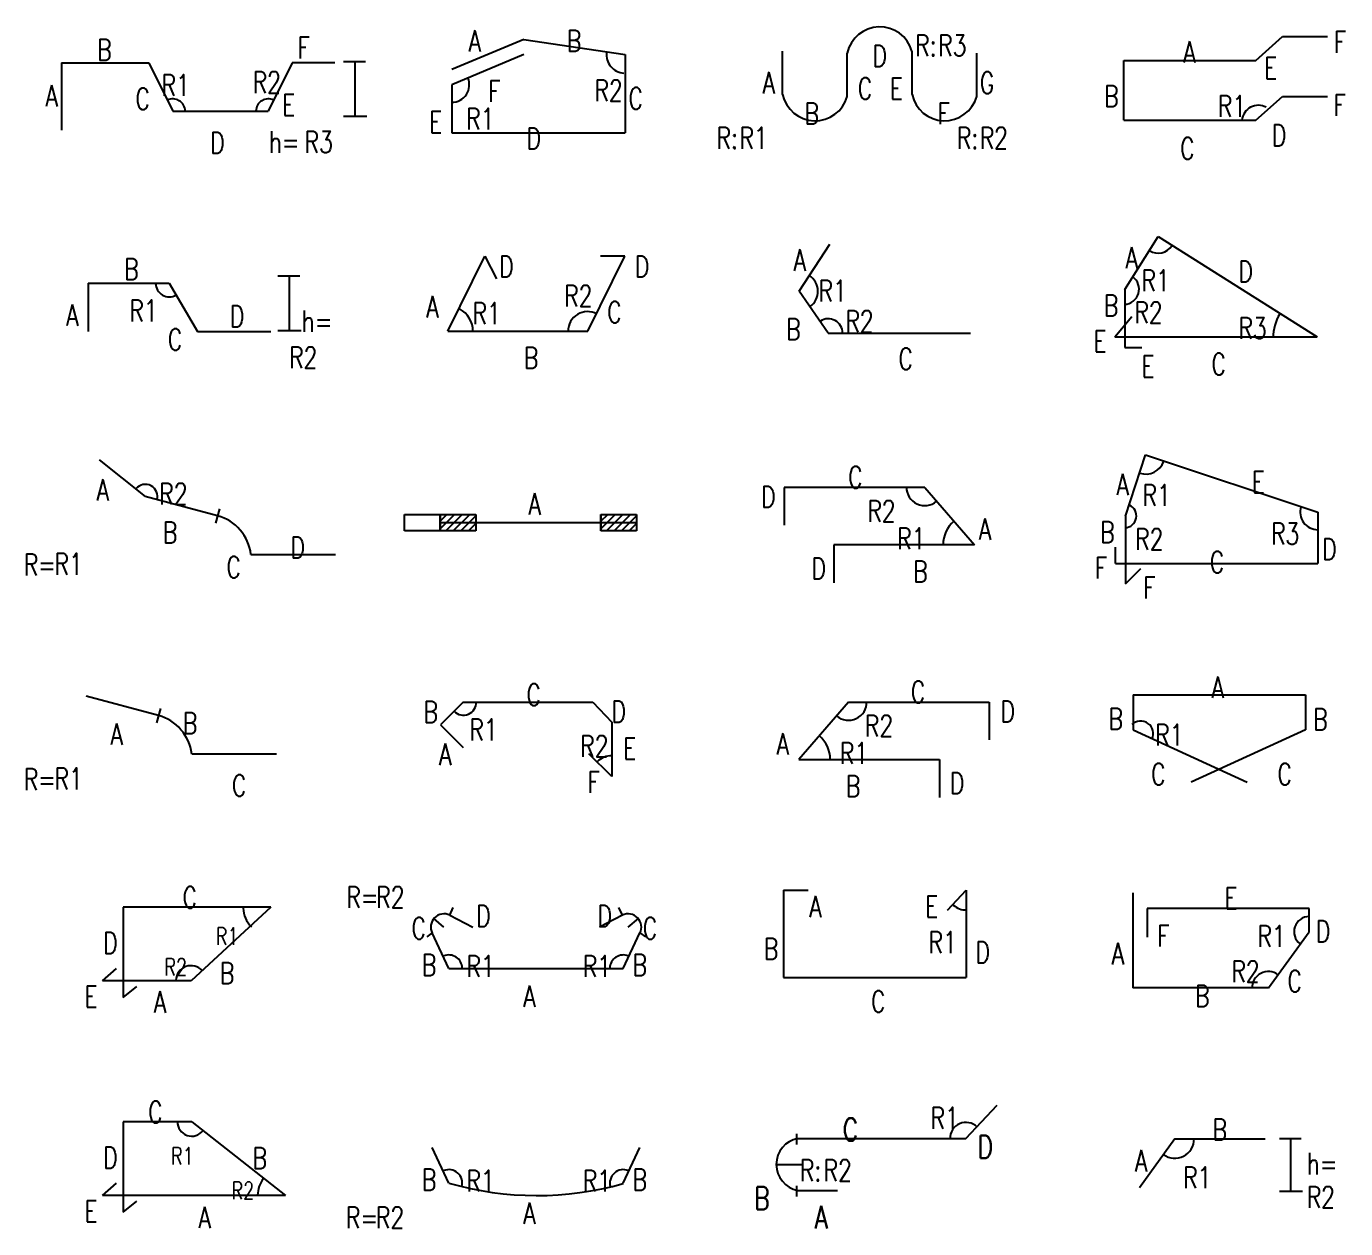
# Model space of a CAD drawing. Header units: millimetres. Extents: x -0.4 to 11.6, y -0.2 to 49.8.
# Drawn here: x 5.21 to 8.282, y 43.838 to 46.638 of the extents above; entities that cross this region are included whole.
import ezdxf
from ezdxf.enums import TextEntityAlignment as Align

# ---------------------------------------------------------------- set-up
doc = ezdxf.new("R2010")
doc.units = ezdxf.units.MM
for name, color, linetype in [('DIM', 7, 'Continuous'), ('SHOP', 2, 'Continuous'), ('TEXTSHOP', 3, 'Continuous')]:
    doc.layers.add(name, color=color, linetype=linetype)
doc.styles.add('ROMANS', font='romans.shx', dxfattribs={"width": 0.75, "bigfont": 'whgtxt.shx'})

# ---------------------------------------------------------------- blocks, each defined once
blk = doc.blocks.new('SSBAR_SHP_789')
at = {"color": 2}
for p, q in [((-0.2129, -0.0855), (-0.1804, -0.0564)), ((-0.1651, -0.1242), (-0.133, -0.0982))]:
    blk.add_line(p, q, dxfattribs=at)
at = {"color": 40}
for centre, radius, start, end in [((-0.0053, 0.0862), 0.0332, 178.768, 323.0003), ((0.2132, -0.0855), 0.0651, 141.8579, 179.1493)]:
    blk.add_arc(centre, radius, start, end, dxfattribs=at)
at = {"layer": 'SHOP', "color": 2}
for p, q in [((-0.1651, 0.0862), (-0.1651, -0.1242)), ((-0.0053, 0.0862), (-0.1651, 0.0862)), ((-0.0053, 0.0862), (0.2132, -0.0855)), ((0.2132, -0.0855), (-0.2129, -0.0855))]:
    blk.add_line(p, q, dxfattribs=at)
at = {"layer": 'TEXTSHOP', "color": 4, "style": 'ROMANS', "width": 0.75}
for tag, p in [('C', (-0.0902, 0.0842)), ('A', (0.0246, -0.1616))]:
    blk.add_attdef(tag, text='', height=0.05, dxfattribs=at).set_placement(p, align=Align.CENTER)
for tag, height, p in [('D', 0.05, (-0.1778, -0.0222)), ('R1', 0.04, (-0.0008, -0.0132)), ('R2', 0.04, (0.1401, -0.0935)), ('E', 0.05, (-0.2249, -0.1468))]:
    blk.add_attdef(tag, text='', height=height, dxfattribs=at).set_placement(p, align=Align.RIGHT)
blk.add_attdef('B', (0.1358, -0.0231), '', height=0.05, dxfattribs=at)
blk = doc.blocks.new('SSBAR_SHP_790')
at = {"color": 2}
for p, q in [((-0.2129, -0.0855), (-0.1804, -0.0564)), ((-0.1651, -0.1242), (-0.133, -0.0982))]:
    blk.add_line(p, q, dxfattribs=at)
at = {"color": 40}
for centre, radius, start, end in [((0.1786, 0.0862), 0.0642, 181.6387, 225.5936), ((-0.0067, -0.0855), 0.0356, 42.4235, 177.5762)]:
    blk.add_arc(centre, radius, start, end, dxfattribs=at)
at = {"layer": 'SHOP', "color": 2}
for p, q in [((-0.1651, 0.0862), (-0.1651, -0.1242)), ((0.1786, 0.0862), (-0.1651, 0.0862)), ((0.1786, 0.0862), (-0.0067, -0.0855)), ((-0.0067, -0.0855), (-0.2129, -0.0855))]:
    blk.add_line(p, q, dxfattribs=at)
at = {"layer": 'TEXTSHOP', "color": 4, "style": 'ROMANS', "width": 0.75}
blk.add_attdef('C', text='', height=0.05, dxfattribs=at).set_placement((-0.0098, 0.0842), align=Align.CENTER)
for tag, height, p in [('R1', 0.04, (0.1035, -0.0013)), ('D', 0.05, (-0.1778, -0.0222)), ('R2', 0.04, (-0.0163, -0.0729)), ('E', 0.05, (-0.2249, -0.1468))]:
    blk.add_attdef(tag, text='', height=height, dxfattribs=at).set_placement(p, align=Align.RIGHT)
for tag, p in [('B', (0.0598, -0.0925)), ('A', (-0.0939, -0.1594))]:
    blk.add_attdef(tag, p, '', height=0.05, dxfattribs=at)
blk = doc.blocks.new('SSBAR_SHP_791')
at = {"color": 2}
for p, q in [((-0.0828, 0.033), (-0.2511, 0.0777)), ((-0.0052, -0.0569), (0.1921, -0.0569))]:
    blk.add_line(p, q, dxfattribs=at)
at = {"color": 40}
blk.add_line((-0.0783, 0.0491), (-0.0877, 0.0154), dxfattribs=at)
at = {"color": 2}
blk.add_arc((-0.1119, -0.0707), 0.1077, 7.3238, 74.3214, dxfattribs=at)
at = {"layer": 'TEXTSHOP', "color": 4, "style": 'ROMANS', "width": 0.75}
blk.add_text('R=', height=0.05, dxfattribs=at).set_placement((-0.3212, -0.1409), align=Align.RIGHT)
for tag, p in [('B', (-0.0261, -0.0102)), ('R1', (-0.3247, -0.1395))]:
    blk.add_attdef(tag, p, '', height=0.05, dxfattribs=at)
blk.add_attdef('A', text='', height=0.05, dxfattribs=at).set_placement((-0.1659, -0.0357), align=Align.RIGHT)
blk.add_attdef('C', text='', height=0.05, dxfattribs=at).set_placement((0.1051, -0.1551), align=Align.CENTER)
blk = doc.blocks.new('SSBAR_SHP_792')
at = {"color": 40}
for p, q in [((-0.221, 0.1284), (-0.1134, 0.0428)), ((0.0549, -0.002), (-0.1134, 0.0428)), ((0.0594, 0.0141), (0.05, -0.0195))]:
    blk.add_line(p, q, dxfattribs=at)
at = {"color": 2}
blk.add_line((0.1326, -0.0919), (0.3298, -0.0919), dxfattribs=at)
at = {"color": 40}
blk.add_arc((-0.1134, 0.0428), 0.0283, 343.5407, 140.1134, dxfattribs=at)
at = {"color": 2}
blk.add_arc((0.0258, -0.1056), 0.1077, 7.3238, 74.3214, dxfattribs=at)
at = {"layer": 'TEXTSHOP', "color": 4, "style": 'ROMANS', "width": 0.75}
blk.add_text('R=', height=0.05, dxfattribs=at).set_placement((-0.3212, -0.1409), align=Align.RIGHT)
for tag, p in [('A', (-0.1982, 0.0333)), ('B', (-0.0393, -0.0658)), ('C', (0.1089, -0.1466))]:
    blk.add_attdef(tag, text='', height=0.05, dxfattribs=at).set_placement(p, align=Align.RIGHT)
for tag, p in [('R2', (-0.081, 0.0239)), ('R1', (-0.3247, -0.1395))]:
    blk.add_attdef(tag, p, '', height=0.05, dxfattribs=at)
blk.add_attdef('D', text='', height=0.05, dxfattribs=at).set_placement((0.2417, -0.1009), align=Align.CENTER)
blk = doc.blocks.new('SSBAR_SHP_793')
at = {"color": 0}
for p, q in [((0.1952, 0.0565), (0.2464, 0.0565)), ((0.2223, -0.0695), (0.2223, 0.0568)), ((0.1952, -0.0705), (0.2493, -0.0705))]:
    blk.add_line(p, q, dxfattribs=at)
blk.add_arc((-0.0576, 0.0399), 0.032, 181.1755, 300.1299, dxfattribs=at)
at = {"layer": 'SHOP', "color": 2}
for p, q in [((-0.2463, 0.0399), (-0.0576, 0.0399)), ((-0.2463, 0.0399), (-0.2463, -0.0726)), ((-0.0576, 0.0399), (0.0082, -0.0726)), ((0.0082, -0.0726), (0.1786, -0.0726))]:
    blk.add_line(p, q, dxfattribs=at)
at = {"layer": 'TEXTSHOP', "color": 4, "style": 'ROMANS', "width": 0.75}
blk.add_text('h=', height=0.05, dxfattribs=at).set_placement((0.2504, -0.074))
for tag, p in [('B', (-0.1458, 0.0475)), ('D', (0.1004, -0.0626))]:
    blk.add_attdef(tag, text='', height=0.05, dxfattribs=at).set_placement(p, align=Align.CENTER)
for tag, p in [('R1', (-0.0849, -0.0493)), ('A', (-0.2692, -0.0599)), ('C', (-0.0271, -0.1163))]:
    blk.add_attdef(tag, text='', height=0.05, dxfattribs=at).set_placement(p, align=Align.RIGHT)
blk.add_attdef('R2', (0.2214, -0.1584), '', height=0.05, dxfattribs=at)
blk = doc.blocks.new('SSBAR_SHP_794')
at = {"color": 2}
blk.add_line((-0.3082, 0.0528), (-0.3082, -0.104), dxfattribs=at)
at = {"color": 0}
for p, q in [((0.3481, 0.0557), (0.3993, 0.0557)), ((0.3751, -0.0703), (0.3751, 0.056)), ((0.3481, -0.0713), (0.4022, -0.0713))]:
    blk.add_line(p, q, dxfattribs=at)
for centre, start, end in [((-0.0495, -0.0598), 359.9469, 116.1324), ((0.173, -0.0598), 63.8676, 180.0531)]:
    blk.add_arc(centre, 0.0288, start, end, dxfattribs=at)
at = {"layer": 'SHOP', "color": 2}
for p, q in [((-0.3082, 0.0528), (-0.1052, 0.0528)), ((-0.1052, 0.0528), (-0.0495, -0.0598)), ((0.2288, 0.0528), (0.173, -0.0598)), ((0.3277, 0.0528), (0.2288, 0.0528)), ((-0.049, -0.0598), (0.173, -0.0598))]:
    blk.add_line(p, q, dxfattribs=at)
at = {"layer": 'TEXTSHOP', "color": 4, "style": 'ROMANS', "width": 0.75}
blk.add_text('h=', height=0.05, dxfattribs=at).set_placement((0.1738, -0.1564))
for tag, p in [('B', (-0.2089, 0.0584)), ('F', (0.2555, 0.0633)), ('D', (0.0545, -0.1585))]:
    blk.add_attdef(tag, text='', height=0.05, dxfattribs=at).set_placement(p, align=Align.CENTER)
for tag, p in [('R2', (0.2023, -0.0176)), ('A', (-0.3171, -0.0488)), ('C', (-0.1025, -0.056))]:
    blk.add_attdef(tag, text='', height=0.05, dxfattribs=at).set_placement(p, align=Align.RIGHT)
for tag, p in [('R1', (-0.0758, -0.0242)), ('E', (0.2051, -0.07)), ('R3', (0.2574, -0.1564))]:
    blk.add_attdef(tag, p, '', height=0.05, dxfattribs=at)
blk = doc.blocks.new('SSBAR_SHP_889')
at = {"color": 40}
for centre, radius, start, end in [((-0.2066, -0.0563), 0.0313, 344.0678, 112.3331), ((0.1996, -0.0563), 0.0313, 67.6669, 195.9322), ((-0.0015, 0.6549), 0.7402, 253.9108, 285.7692)]:
    blk.add_arc(centre, radius, start, end, dxfattribs=at)
at = {"layer": 'SHOP', "color": 2}
for p, q in [((-0.2066, -0.0563), (-0.2454, 0.0262)), ((0.1996, -0.0563), (0.2384, 0.0262))]:
    blk.add_line(p, q, dxfattribs=at)
at = {"layer": 'TEXTSHOP', "color": 4, "style": 'ROMANS', "width": 0.75}
blk.add_text('R=', height=0.05, dxfattribs=at).set_placement((-0.4464, -0.1616))
for tag, p in [('B', (-0.2362, -0.0734)), ('R1', (0.1709, -0.0761))]:
    blk.add_attdef(tag, text='', height=0.05, dxfattribs=at).set_placement(p, align=Align.RIGHT)
for tag, p in [('R1', (-0.166, -0.0761)), ('B', (0.2212, -0.0734)), ('R2', (-0.3766, -0.1616))]:
    blk.add_attdef(tag, p, '', height=0.05, dxfattribs=at)
blk.add_attdef('A', text='', height=0.05, dxfattribs=at).set_placement((-0.0191, -0.1514), align=Align.CENTER)
blk = doc.blocks.new('SSBAR_SHP_890')
at = {"color": 40}
for p, q in [((-0.2045, 0.0677), (-0.1964, 0.0855)), ((-0.2045, 0.0677), (-0.1511, 0.0394)), ((0.1975, 0.0677), (0.144, 0.0394)), ((0.1975, 0.0677), (0.1893, 0.0855)), ((-0.218, 0.04), (-0.2417, 0.0597)), ((0.2109, 0.04), (0.2347, 0.0597)), ((-0.2454, 0.0262), (-0.2581, 0.0174)), ((0.2384, 0.0262), (0.2511, 0.0174)), ((-0.2066, -0.0563), (0.1996, -0.0563))]:
    blk.add_line(p, q, dxfattribs=at)
for centre, radius, start, end in [((-0.218, 0.04), 0.0308, 64.1203, 206.7577), ((0.2109, 0.04), 0.0308, 333.2423, 115.8797), ((-0.2066, -0.0563), 0.0313, 1.1598, 112.3331), ((0.1996, -0.0563), 0.0313, 67.6669, 178.8402)]:
    blk.add_arc(centre, radius, start, end, dxfattribs=at)
at = {"layer": 'SHOP', "color": 2}
for p, q in [((-0.2066, -0.0563), (-0.2454, 0.0262)), ((0.1996, -0.0563), (0.2384, 0.0262))]:
    blk.add_line(p, q, dxfattribs=at)
at = {"layer": 'TEXTSHOP', "color": 4, "style": 'ROMANS', "width": 0.75}
blk.add_text('R=', height=0.05, dxfattribs=at).set_placement((-0.4455, 0.0846))
for tag, p in [('R2', (-0.3757, 0.0846)), ('D', (-0.143, 0.0409)), ('C', (0.2448, 0.0122)), ('R1', (-0.166, -0.0761)), ('B', (0.2212, -0.0734))]:
    blk.add_attdef(tag, p, '', height=0.05, dxfattribs=at)
for tag, p in [('C', (-0.2598, 0.0122)), ('D', (0.1729, 0.0409)), ('B', (-0.2362, -0.0734)), ('R1', (0.1709, -0.0761))]:
    blk.add_attdef(tag, text='', height=0.05, dxfattribs=at).set_placement(p, align=Align.RIGHT)
blk.add_attdef('A', text='', height=0.05, dxfattribs=at).set_placement((-0.0191, -0.1459), align=Align.CENTER)
blk = doc.blocks.new('SSBAR_SHP_891')
at = {"color": 40}
for p, q in [((-0.1731, 0.0641), (-0.2261, 0.011)), ((-0.1731, 0.0641), (0.1285, 0.0641)), ((0.1285, 0.0641), (0.1727, 0.0176)), ((-0.2261, 0.011), (-0.1731, -0.042)), ((0.1727, 0.0176), (0.1727, -0.1095)), ((0.1727, -0.1095), (0.1196, -0.0565))]:
    blk.add_line(p, q, dxfattribs=at)
for centre, radius, start, end in [((-0.1731, 0.0641), 0.0306, 224.8064, 0.9791), ((0.1727, -0.1095), 0.0485, 89.2246, 134.2744)]:
    blk.add_arc(centre, radius, start, end, dxfattribs=at)
at = {"layer": 'TEXTSHOP', "color": 4, "style": 'ROMANS', "width": 0.75}
blk.add_attdef('C', text='', height=0.05, dxfattribs=at).set_placement((-0.0092, 0.0562), align=Align.CENTER)
for tag, p in [('B', (-0.2324, 0.016)), ('R2', (0.1652, -0.0635)), ('A', (-0.2007, -0.0828)), ('F', (0.1453, -0.1474))]:
    blk.add_attdef(tag, text='', height=0.05, dxfattribs=at).set_placement(p, align=Align.RIGHT)
for tag, p in [('D', (0.1721, 0.0166)), ('R1', (-0.1591, -0.0253)), ('E', (0.1992, -0.069))]:
    blk.add_attdef(tag, p, '', height=0.05, dxfattribs=at)
blk = doc.blocks.new('SSBAR_SHP_892')
at = {"color": 40}
for p, q in [((-0.3098, 0.0011), (-0.2268, 0.0011)), ((-0.3098, -0.0372), (-0.3098, 0.0011)), ((-0.2268, -0.0147), (-0.2111, 0.0011)), ((-0.2268, -0.0324), (-0.1934, 0.0011)), ((-0.2268, 0.0011), (-0.1439, 0.0011)), ((-0.2268, -0.0372), (-0.2268, 0.0011)), ((-0.2268, 0.0011), (-0.2268, -0.0372)), ((-0.214, -0.0372), (-0.1757, 0.0011)), ((-0.1963, -0.0372), (-0.158, 0.0011)), ((-0.1439, 0.0011), (-0.1439, -0.0372)), ((0.1475, -0.0147), (0.1633, 0.0011)), ((0.1475, -0.0324), (0.1809, 0.0011)), ((0.1475, 0.0011), (0.2305, 0.0011)), ((0.1475, -0.0372), (0.1475, 0.0011)), ((0.1475, 0.0011), (0.1475, -0.0372)), ((0.1603, -0.0372), (0.1986, 0.0011)), ((0.178, -0.0372), (0.2163, 0.0011)), ((0.2305, 0.0011), (0.2305, -0.0372)), ((-0.1787, -0.0372), (-0.1439, -0.0024)), ((-0.161, -0.0372), (-0.1439, -0.0201)), ((0.1957, -0.0372), (0.2305, -0.0024)), ((0.2133, -0.0372), (0.2305, -0.0201)), ((-0.2268, -0.0372), (-0.3098, -0.0372)), ((-0.1439, -0.0372), (-0.2268, -0.0372)), ((0.2305, -0.0372), (0.1475, -0.0372))]:
    blk.add_line(p, q, dxfattribs=at)
at = {"layer": 'SHOP', "color": 2}
blk.add_line((-0.2268, -0.0181), (0.2305, -0.0181), dxfattribs=at)
at = {"layer": 'TEXTSHOP', "color": 30, "true_color": 0xf8991e, "style": 'ROMANS', "width": 0.75}
for tag, p in [('O1', (-0.2268, 0.0087)), ('T1', (-0.1439, 0.0087)), ('T2', (0.1475, 0.0087)), ('O2', (0.2305, 0.0087))]:
    blk.add_attdef(tag, text='', height=0.05, dxfattribs=at).set_placement(p, align=Align.CENTER)
at = {"layer": 'TEXTSHOP', "color": 4, "style": 'ROMANS', "width": 0.75}
blk.add_attdef('A', text='', height=0.05, dxfattribs=at).set_placement((-0.0068, 0.0005), align=Align.CENTER)
at = {"layer": 'TEXTSHOP', "color": 30, "true_color": 0xf8991e, "style": 'ROMANS', "width": 0.75}
for tag, p in [('COUPLER1', (-0.1853, -0.0448)), ('COUPLER2', (0.189, -0.0448))]:
    blk.add_attdef(tag, text='', height=0.05, dxfattribs=at).set_placement(p, align=Align.TOP_CENTER)
blk = doc.blocks.new('SSBAR_SHP_893')
at = {"color": 2}
for p, q in [((-0.2093, -0.0723), (-0.1231, 0.1025)), ((-0.1231, 0.1025), (-0.0955, 0.0501)), ((0.1167, -0.0723), (0.2029, 0.1025)), ((0.2029, 0.1025), (0.1462, 0.1025)), ((-0.2093, -0.0723), (0.1167, -0.0723))]:
    blk.add_line(p, q, dxfattribs=at)
at = {"color": 0}
for centre, radius, start, end in [((-0.2093, -0.0723), 0.0588, 0, 62.0409), ((0.1167, -0.0723), 0.0457, 62.346, 180)]:
    blk.add_arc(centre, radius, start, end, dxfattribs=at)
at = {"layer": 'TEXTSHOP', "color": 4, "style": 'ROMANS', "width": 0.75}
for tag, p in [('D', (-0.0893, 0.0536)), ('D', (0.226, 0.0536)), ('R1', (-0.1515, -0.0555)), ('C', (0.1622, -0.053))]:
    blk.add_attdef(tag, p, '', height=0.05, dxfattribs=at)
for tag, p in [('R2', (0.1277, -0.015)), ('A', (-0.2303, -0.0399))]:
    blk.add_attdef(tag, text='', height=0.05, dxfattribs=at).set_placement(p, align=Align.RIGHT)
blk.add_attdef('B', text='', height=0.05, dxfattribs=at).set_placement((-0.015, -0.1594), align=Align.CENTER)
blk = doc.blocks.new('SSBAR_SHP_894')
at = {"color": 7}
blk.add_arc((0.2038, 0.0724), 0.0435, 173.5779, 266.1538, dxfattribs=at)
at = {"layer": 'DIM', "color": 7}
blk.add_arc((-0.1998, 0.002), 0.0409, 270, 22.77, dxfattribs=at)
at = {"layer": 'SHOP', "color": 2}
for p, q in [((-0.0321, 0.1076), (-0.1998, 0.0372)), ((-0.0321, 0.0724), (-0.1998, 0.002)), ((0.2038, 0.0724), (0.2038, -0.1102)), ((-0.1998, 0.002), (-0.1998, -0.1102)), ((-0.1998, -0.1102), (0.2038, -0.1102))]:
    blk.add_line(p, q, dxfattribs=at)
at = {"layer": 'SHOP'}
blk.add_line((-0.0321, 0.1076), (0.2038, 0.0724), dxfattribs=at)
at = {"layer": 'TEXTSHOP', "color": 4, "style": 'ROMANS', "width": 0.75}
for tag, p in [('A', (-0.1317, 0.079)), ('E', (-0.2218, -0.1098))]:
    blk.add_attdef(tag, text='', height=0.05, dxfattribs=at).set_placement(p, align=Align.RIGHT)
for tag, p in [('B', (0.0677, 0.0793)), ('F', (-0.1151, -0.0383)), ('C', (0.2117, -0.0549)), ('R1', (-0.1664, -0.1025))]:
    blk.add_attdef(tag, p, '', height=0.05, dxfattribs=at)
for tag, p in [('R2', (0.1653, -0.0365)), ('D', (-0.0089, -0.1482))]:
    blk.add_attdef(tag, text='', height=0.05, dxfattribs=at).set_placement(p, align=Align.CENTER)
blk = doc.blocks.new('SSBAR_SHP_989')
at = {"color": 40}
for p, q in [((0.1974, 0.0478), (0.2702, 0.1248)), ((-0.196, 0.0334), (-0.196, 0.0585)), ((-0.194, 0.0478), (0.1974, 0.0478)), ((-0.2442, -0.0128), (-0.1826, -0.0128)), ((-0.196, -0.0877), (-0.196, -0.0626)), ((-0.194, -0.0733), (-0.1019, -0.0733))]:
    blk.add_line(p, q, dxfattribs=at)
at = {"color": 7}
blk.add_arc((0.1974, 0.0478), 0.0372, 45.1621, 181.377, dxfattribs=at)
at = {"color": 2}
blk.add_arc((-0.1826, -0.0128), 0.0616, 100.6815, 259.3177, dxfattribs=at)
at = {"layer": 'TEXTSHOP', "color": 4, "style": 'ROMANS', "width": 0.75}
blk.add_text('R:', height=0.05, dxfattribs=at).set_placement((-0.1895, -0.0515))
for tag, p in [('C', (-0.0715, 0.0421)), ('A', (-0.1396, -0.1624))]:
    blk.add_attdef(tag, text='', height=0.0529, dxfattribs=at).set_placement(p, align=Align.CENTER)
for tag, height, p in [('R1', 0.05, (0.1807, 0.0704)), ('B', 0.0529, (-0.2597, -0.1181))]:
    blk.add_attdef(tag, text='', height=height, dxfattribs=at).set_placement(p, align=Align.RIGHT)
for tag, p, height in [('D', (0.2247, 0.0015), 0.0529), ('R2', (-0.1343, -0.0515), 0.05)]:
    blk.add_attdef(tag, p, '', height=height, dxfattribs=at)
blk = doc.blocks.new('SSBAR_SHP_990')
at = {"color": 2}
for p, q in [((-0.2277, 0.1256), (-0.1699, 0.1256)), ((0.1544, 0.0792), (0.1982, 0.1256))]:
    blk.add_line(p, q, dxfattribs=at)
blk.add_arc((0.1982, 0.1256), 0.0459, 228.8235, 270.7342, dxfattribs=at)
at = {"layer": 'SHOP', "color": 2}
for p, q in [((-0.2277, 0.1256), (-0.2277, -0.0777)), ((0.1982, 0.1256), (0.1982, -0.0777)), ((-0.2277, -0.0777), (0.1982, -0.0777))]:
    blk.add_line(p, q, dxfattribs=at)
at = {"layer": 'TEXTSHOP', "color": 4, "style": 'ROMANS', "width": 0.75}
for tag, p in [('A', (-0.1675, 0.0629)), ('D', (0.2197, -0.0437))]:
    blk.add_attdef(tag, p, '', height=0.05, dxfattribs=at)
for tag, p in [('E', (0.1329, 0.0629)), ('B', (-0.2393, -0.0357)), ('R1', (0.1759, -0.0205))]:
    blk.add_attdef(tag, text='', height=0.05, dxfattribs=at).set_placement(p, align=Align.RIGHT)
blk.add_attdef('C', text='', height=0.05, dxfattribs=at).set_placement((-0.0069, -0.1585), align=Align.CENTER)
blk = doc.blocks.new('SSBAR_SHP_991')
at = {"color": 40}
for p, q in [((0.2516, 0.0641), (0.2516, -0.0243)), ((0.1356, -0.0699), (0.1356, -0.1583))]:
    blk.add_line(p, q, dxfattribs=at)
at = {"color": 7}
for centre, radius, start, end in [((-0.0759, 0.0641), 0.0425, 229.2214, 1.0248), ((-0.1919, -0.0699), 0.0733, 360, 49.0252)]:
    blk.add_arc(centre, radius, start, end, dxfattribs=at)
at = {"layer": 'SHOP', "color": 2}
for p, q in [((-0.0759, 0.0641), (-0.1919, -0.0699)), ((-0.0759, 0.0641), (0.2516, 0.0641)), ((-0.1919, -0.0699), (0.1356, -0.0699))]:
    blk.add_line(p, q, dxfattribs=at)
at = {"layer": 'TEXTSHOP', "color": 4, "style": 'ROMANS', "width": 0.75}
for tag, p in [('C', (0.0858, 0.0625)), ('B', (-0.0654, -0.1567))]:
    blk.add_attdef(tag, text='', height=0.05, dxfattribs=at).set_placement(p, align=Align.CENTER)
for tag, p in [('D', (0.2776, 0.017)), ('R2', (-0.0379, -0.0163)), ('R1', (-0.0964, -0.0801)), ('D', (0.1598, -0.1499))]:
    blk.add_attdef(tag, p, '', height=0.05, dxfattribs=at)
blk.add_attdef('A', text='', height=0.05, dxfattribs=at).set_placement((-0.2146, -0.0582), align=Align.RIGHT)
blk = doc.blocks.new('SSBAR_SHP_992')
at = {"color": 40}
for p, q in [((-0.226, 0.0641), (-0.226, -0.0243)), ((-0.11, -0.0699), (-0.11, -0.1583))]:
    blk.add_line(p, q, dxfattribs=at)
at = {"color": 7}
for centre, radius, start, end in [((0.1015, 0.0641), 0.0425, 178.9752, 310.7786), ((0.2175, -0.0699), 0.0733, 130.9748, 180)]:
    blk.add_arc(centre, radius, start, end, dxfattribs=at)
at = {"layer": 'SHOP', "color": 2}
for p, q in [((0.1015, 0.0641), (-0.226, 0.0641)), ((0.1015, 0.0641), (0.2175, -0.0699)), ((0.2175, -0.0699), (-0.11, -0.0699))]:
    blk.add_line(p, q, dxfattribs=at)
at = {"layer": 'TEXTSHOP', "color": 4, "style": 'ROMANS', "width": 0.75}
for tag, p in [('C', (-0.0603, 0.0625)), ('B', (0.091, -0.1567))]:
    blk.add_attdef(tag, text='', height=0.05, dxfattribs=at).set_placement(p, align=Align.CENTER)
for tag, p in [('D', (-0.2461, 0.017)), ('R2', (0.0337, -0.0163)), ('R1', (0.1029, -0.0801)), ('D', (-0.1283, -0.1499))]:
    blk.add_attdef(tag, text='', height=0.05, dxfattribs=at).set_placement(p, align=Align.RIGHT)
blk.add_attdef('A', (0.2272, -0.0582), '', height=0.05, dxfattribs=at)
blk = doc.blocks.new('SSBAR_SHP_993')
at = {"color": 2}
for p, q in [((-0.1905, 0.0207), (-0.1194, 0.1306)), ((-0.1233, -0.0769), (-0.1905, 0.0207))]:
    blk.add_line(p, q, dxfattribs=at)
at = {"color": 0}
for centre, radius, start, end in [((-0.1905, 0.0207), 0.0434, 304.8263, 58.1189), ((-0.1233, -0.0769), 0.0337, 0.8683, 122.6417)]:
    blk.add_arc(centre, radius, start, end, dxfattribs=at)
at = {"layer": 'SHOP', "color": 2}
blk.add_line((-0.1233, -0.0769), (0.2078, -0.0769), dxfattribs=at)
at = {"layer": 'TEXTSHOP', "color": 4, "style": 'ROMANS', "width": 0.75}
for tag, p in [('A', (-0.1752, 0.0688)), ('B', (-0.1875, -0.0926))]:
    blk.add_attdef(tag, text='', height=0.05, dxfattribs=at).set_placement(p, align=Align.RIGHT)
for tag, p in [('R1', (-0.1458, -0.0033)), ('R2', (-0.0834, -0.0741))]:
    blk.add_attdef(tag, p, '', height=0.05, dxfattribs=at)
blk.add_attdef('C', text='', height=0.05, dxfattribs=at).set_placement((0.0571, -0.1617), align=Align.CENTER)
blk = doc.blocks.new('SSBAR_SHP_994')
at = {"color": 40}
for centre, start, end in [((-0.0029, 0.0591), 15.851, 167.6112), ((-0.1535, -0.0043), 192.3888, 344.149), ((0.1478, -0.0043), 192.3888, 344.149)]:
    blk.add_arc(centre, 0.0777, start, end, dxfattribs=at)
at = {"layer": 'SHOP', "color": 2}
for p, q in [((-0.2294, -0.021), (-0.2294, 0.0803)), ((-0.0788, -0.0256), (-0.0788, 0.0757)), ((0.0719, -0.021), (0.0719, 0.0803)), ((0.2225, -0.0256), (0.2225, 0.0757))]:
    blk.add_line(p, q, dxfattribs=at)
at = {"layer": 'TEXTSHOP', "color": 4, "style": 'ROMANS', "width": 0.75}
for p in [(0.0794, 0.0685), (-0.3836, -0.1471), (0.1761, -0.1471)]:
    blk.add_text('R:', height=0.05, dxfattribs=at).set_placement(p)
for tag, p in [('D', (-0.0037, 0.0439)), ('B', (-0.1619, -0.09)), ('F', (0.1452, -0.09))]:
    blk.add_attdef(tag, text='', height=0.05, dxfattribs=at).set_placement(p, align=Align.CENTER)
for tag, p in [('R3', (0.1327, 0.0685)), ('G', (0.2297, -0.0184)), ('E', (0.0201, -0.0321)), ('R1', (-0.3303, -0.1471)), ('R2', (0.2294, -0.1471))]:
    blk.add_attdef(tag, p, '', height=0.05, dxfattribs=at)
for tag, p in [('A', (-0.2473, -0.0184)), ('C', (-0.0209, -0.032))]:
    blk.add_attdef(tag, text='', height=0.05, dxfattribs=at).set_placement(p, align=Align.RIGHT)
blk = doc.blocks.new('SSBAR_SHP_1089')
at = {"color": 0}
for p, q in [((0.1273, 0.0476), (0.1784, 0.0476)), ((0.1543, -0.0744), (0.1543, 0.0479)), ((0.1273, -0.0754), (0.1813, -0.0754))]:
    blk.add_line(p, q, dxfattribs=at)
blk.add_arc((-0.1161, 0.0465), 0.045, 233.808, 0, dxfattribs=at)
at = {"layer": 'SHOP', "color": 2}
for q in [(-0.1986, -0.0677), (0.0946, 0.0465)]:
    blk.add_line((-0.1161, 0.0465), q, dxfattribs=at)
at = {"layer": 'TEXTSHOP', "color": 4, "style": 'ROMANS', "width": 0.75}
blk.add_text('h=', height=0.05, dxfattribs=at).set_placement((0.1908, -0.036))
blk.add_attdef('B', text='', height=0.05, dxfattribs=at).set_placement((-0.0114, 0.0433), align=Align.CENTER)
blk.add_attdef('A', text='', height=0.05, dxfattribs=at).set_placement((-0.1803, -0.0291), align=Align.RIGHT)
for tag, p in [('R1', (-0.0972, -0.0684)), ('R2', (0.1908, -0.1142))]:
    blk.add_attdef(tag, p, '', height=0.05, dxfattribs=at)
blk = doc.blocks.new('SSBAR_SHP_1090')
at = {"color": 0}
blk.add_arc((0.1967, 0.0291), 0.0353, 89.8536, 233.1569, dxfattribs=at)
at = {"color": 40}
blk.add_arc((0.1018, -0.1017), 0.0382, 53.485, 181.7353, dxfattribs=at)
at = {"layer": 'SHOP', "color": 2}
for p, q in [((-0.2139, 0.1194), (-0.2139, -0.1017)), ((-0.1809, 0.0834), (-0.1809, 0.0168)), ((0.1967, 0.0834), (-0.1809, 0.0834)), ((0.1967, 0.0291), (0.1967, 0.0834)), ((0.1018, -0.1017), (0.1967, 0.0291)), ((0.1018, -0.1017), (-0.2139, -0.1017))]:
    blk.add_line(p, q, dxfattribs=at)
at = {"layer": 'TEXTSHOP', "color": 4, "style": 'ROMANS', "width": 0.75}
for tag, p in [('E', (0.0145, 0.0823)), ('B', (-0.0525, -0.1457))]:
    blk.add_attdef(tag, text='', height=0.05, dxfattribs=at).set_placement(p, align=Align.CENTER)
for tag, p in [('F', (-0.1573, -0.0056)), ('D', (0.2119, 0.005)), ('C', (0.1461, -0.1108))]:
    blk.add_attdef(tag, p, '', height=0.05, dxfattribs=at)
for tag, p in [('R1', (0.1418, -0.0064)), ('A', (-0.2344, -0.047)), ('R2', (0.0815, -0.0884))]:
    blk.add_attdef(tag, text='', height=0.05, dxfattribs=at).set_placement(p, align=Align.RIGHT)
blk = doc.blocks.new('SSBAR_SHP_1091')
at = {"color": 2}
for p, q in [((-0.2132, 0.081), (-0.2132, -0.0003)), ((0.1878, 0.081), (0.1878, -0.0003)), ((-0.2132, -0.0003), (0.0524, -0.1225)), ((0.1878, -0.0003), (-0.0779, -0.1225))]:
    blk.add_line(p, q, dxfattribs=at)
at = {"color": 0}
blk.add_arc((-0.1958, -0.0095), 0.0294, 334.3668, 134.4313, dxfattribs=at)
at = {"layer": 'SHOP', "color": 2}
blk.add_line((-0.2132, 0.081), (0.1878, 0.081), dxfattribs=at)
at = {"layer": 'TEXTSHOP', "color": 4, "style": 'ROMANS', "width": 0.75}
blk.add_attdef('A', text='', height=0.05, dxfattribs=at).set_placement((-0.0161, 0.0738), align=Align.CENTER)
for tag, p in [('B', (-0.237, -0.0001)), ('C', (-0.1376, -0.1287))]:
    blk.add_attdef(tag, text='', height=0.05, dxfattribs=at).set_placement(p, align=Align.RIGHT)
for tag, p in [('B', (0.2058, -0.0012)), ('R1', (-0.162, -0.0375)), ('C', (0.1229, -0.1287))]:
    blk.add_attdef(tag, p, '', height=0.05, dxfattribs=at)
blk = doc.blocks.new('SSBAR_SHP_1092')
at = {"color": 40}
for p, q in [((-0.2311, -0.0032), (-0.1841, 0.1397)), ((-0.2543, -0.1131), (-0.2543, -0.0749)), ((-0.2311, -0.1603), (-0.195, -0.1248))]:
    blk.add_line(p, q, dxfattribs=at)
at = {"color": 2}
blk.add_line((-0.2543, -0.1131), (0.2168, -0.1131), dxfattribs=at)
at = {"color": 7}
for centre, radius, start, end in [((-0.1841, 0.1397), 0.0447, 252.3202, 340.7382), ((-0.233, -0.0024), 0.0274, 272.1962, 65.1963)]:
    blk.add_arc(centre, radius, start, end, dxfattribs=at)
at = {"layer": 'DIM', "color": 7}
blk.add_arc((0.217, 0.0068), 0.0413, 162.8056, 269.672, dxfattribs=at)
at = {"layer": 'SHOP', "color": 2}
for p, q in [((-0.1841, 0.1397), (0.2168, 0.0064)), ((0.2168, 0.0064), (0.2168, -0.1131)), ((-0.2311, -0.0032), (-0.2311, -0.1603))]:
    blk.add_line(p, q, dxfattribs=at)
at = {"layer": 'TEXTSHOP', "color": 4, "style": 'ROMANS', "width": 0.75}
for tag, p in [('A', (-0.2234, 0.0458)), ('B', (-0.2566, -0.0654)), ('R3', (0.1738, -0.0687)), ('F', (-0.2737, -0.1485))]:
    blk.add_attdef(tag, text='', height=0.05, dxfattribs=at).set_placement(p, align=Align.RIGHT)
for tag, p in [('E', (0.0628, 0.0515)), ('R1', (-0.1916, 0.0209)), ('R2', (-0.2086, -0.0814)), ('D', (0.2267, -0.105)), ('F', (-0.1898, -0.1944))]:
    blk.add_attdef(tag, p, '', height=0.05, dxfattribs=at)
blk.add_attdef('C', text='', height=0.05, dxfattribs=at).set_placement((-0.018, -0.135), align=Align.CENTER)
blk = doc.blocks.new('SSBAR_SHP_1093')
at = {"color": 40}
for p, q in [((-0.2328, 0.0247), (-0.1549, 0.1482)), ((-0.2559, -0.0852), (-0.2163, -0.0379)), ((-0.2328, -0.1105), (-0.1927, -0.1105))]:
    blk.add_line(p, q, dxfattribs=at)
at = {"color": 2}
blk.add_line((-0.2559, -0.0852), (0.2152, -0.0852), dxfattribs=at)
at = {"color": 7}
for centre, radius, start, end in [((-0.1549, 0.1482), 0.0385, 238.1839, 326.8445), ((-0.2346, 0.0256), 0.0352, 272.1962, 54.4036), ((0.2152, -0.0852), 0.1022, 148.5214, 181.28)]:
    blk.add_arc(centre, radius, start, end, dxfattribs=at)
at = {"layer": 'SHOP', "color": 2}
for p, q in [((-0.1549, 0.1482), (0.2152, -0.0852)), ((-0.2328, 0.0247), (-0.2328, -0.1105))]:
    blk.add_line(p, q, dxfattribs=at)
at = {"layer": 'TEXTSHOP', "color": 4, "style": 'ROMANS', "width": 0.75}
for tag, p in [('A', (-0.2023, 0.0738)), ('B', (-0.2479, -0.0375)), ('R3', (0.0976, -0.09)), ('E', (-0.2754, -0.1206))]:
    blk.add_attdef(tag, text='', height=0.05, dxfattribs=at).set_placement(p, align=Align.RIGHT)
for tag, p in [('R1', (-0.1936, 0.0209)), ('D', (0.0316, 0.0417)), ('R2', (-0.2103, -0.0535)), ('E', (-0.1942, -0.1789)), ('C', (-0.0311, -0.1737))]:
    blk.add_attdef(tag, p, '', height=0.05, dxfattribs=at)
blk = doc.blocks.new('SSBAR_SHP_1094')
at = {"color": 0}
blk.add_arc((0.0785, -0.0845), 0.0385, 62.0963, 173.8293, dxfattribs=at)
at = {"layer": 'SHOP', "color": 2}
for p, q in [((0.0722, 0.0586), (0.1345, 0.114)), ((0.1345, 0.114), (0.2397, 0.114)), ((-0.2345, -0.081), (-0.2345, 0.0586)), ((-0.2345, 0.0586), (0.0722, 0.0586)), ((0.0722, -0.081), (0.1345, -0.0256)), ((0.1345, -0.0256), (0.2397, -0.0256)), ((-0.2345, -0.081), (0.0722, -0.081))]:
    blk.add_line(p, q, dxfattribs=at)
at = {"layer": 'TEXTSHOP', "color": 4, "style": 'ROMANS', "width": 0.75}
for tag, p in [('F', (0.2542, 0.0765)), ('E', (0.0915, 0.0159)), ('F', (0.253, -0.0706)), ('D', (0.1095, -0.1409))]:
    blk.add_attdef(tag, p, '', height=0.05, dxfattribs=at)
for tag, p in [('A', (-0.0821, 0.0535)), ('C', (-0.0869, -0.1713))]:
    blk.add_attdef(tag, text='', height=0.05, dxfattribs=at).set_placement(p, align=Align.CENTER)
for tag, p in [('B', (-0.2469, -0.0499)), ('R1', (0.0497, -0.0728))]:
    blk.add_attdef(tag, text='', height=0.05, dxfattribs=at).set_placement(p, align=Align.RIGHT)

msp = doc.modelspace()

# ---------------------------------------------------------------- block references
for name, p, values in [('SSBAR_SHP_994', (7.2, 46.5), {'B': 'B', 'C': 'C', 'E': 'E', 'F': 'F', 'A': 'A', 'G': 'G', 'D': 'D', 'R1': 'R1', 'R2': 'R2', 'R3': 'R3'}), ('SSBAR_SHP_794', (5.6, 46.5), {'A': 'A', 'B': 'B', 'D': 'D', 'C': 'C', 'E': 'E', 'R1': 'R1', 'R2': 'R2', 'F': 'F', 'R3': 'R3'}), ('SSBAR_SHP_894', (6.4, 46.5), {'E': 'E', 'C': 'C', 'B': 'B', 'R2': 'R2', 'R1': 'R1', 'A': 'A', 'D': 'D', 'F': 'F'}), ('SSBAR_SHP_993', (7.2, 46), {'A': 'A', 'B': 'B', 'C': 'C', 'R1': 'R1', 'R2': 'R2'}), ('SSBAR_SHP_793', (5.6, 46), {'A': 'A', 'B': 'B', 'D': 'D', 'C': 'C', 'R1': 'R1', 'R2': 'R2'}), ('SSBAR_SHP_792', (5.6, 45.5), {'D': 'D', 'R1': 'R1', 'A': 'A', 'B': 'B', 'C': 'C', 'R2': 'R2'}), ('SSBAR_SHP_892', (6.4, 45.5), {'A': 'A'}), ('SSBAR_SHP_891', (6.4, 45), {'R1': 'R1', 'A': 'A', 'B': 'B', 'C': 'C', 'E': 'E', 'F': 'F', 'R2': 'R2', 'D': 'D'}), ('SSBAR_SHP_791', (5.6, 45), {'C': 'C', 'R1': 'R1', 'A': 'A', 'B': 'B'}), ('SSBAR_SHP_790', (5.6, 44.5), {'A': 'A', 'R1': 'R1', 'R2': 'R2', 'B': 'B', 'D': 'D', 'E': 'E', 'C': 'C'}), ('SSBAR_SHP_990', (7.2, 44.5), {'C': 'C', 'D': 'D', 'B': 'B', 'A': 'A', 'R1': 'R1', 'E': 'E'}), ('SSBAR_SHP_1090', (8, 44.5), {'A': 'A', 'E': 'E', 'B': 'B', 'F': 'F', 'C': 'C', 'D': 'D', 'R1': 'R1', 'R2': 'R2'}), ('SSBAR_SHP_789', (5.6, 44), {'A': 'A', 'R1': 'R1', 'R2': 'R2', 'B': 'B', 'D': 'D', 'E': 'E', 'C': 'C'}), ('SSBAR_SHP_989', (7.2, 44), {'A': 'A', 'C': 'C', 'B': 'B', 'D': 'D', 'R2': 'R2', 'R1': 'R1'}), ('SSBAR_SHP_1089', (8, 44), {'A': 'A', 'B': 'B', 'R1': 'R1', 'R2': 'R2'})]:
    msp.add_blockref(name, p).add_auto_attribs(values)
ref = msp.add_blockref('SSBAR_SHP_1094', (8, 46.5))
ref.add_attrib('B', 'B', dxfattribs={"layer": 'TEXTSHOP', "color": 4, "height": 0.05, "style": 'ROMANS', "width": 0.75}).set_placement((7.7531, 46.4501), align=Align.RIGHT)
ref.add_attrib('D', 'D', (8.1095, 46.3591), dxfattribs={"layer": 'TEXTSHOP', "color": 4, "height": 0.05, "style": 'ROMANS', "width": 0.75})
ref.add_attrib('F', 'F', (8.2542, 46.5765), dxfattribs={"layer": 'TEXTSHOP', "color": 4, "height": 0.05, "style": 'ROMANS', "width": 0.75})
ref.add_attrib('C', 'C', dxfattribs={"layer": 'TEXTSHOP', "color": 4, "height": 0.05, "style": 'ROMANS', "width": 0.75}).set_placement((7.9131, 46.3287), align=Align.CENTER)
ref.add_attrib('R1', 'R1', dxfattribs={"layer": 'TEXTSHOP', "color": 4, "height": 0.05, "style": 'ROMANS', "width": 0.75}).set_placement((8.0497, 46.4272), align=Align.RIGHT)
ref.add_attrib('E', 'E', (8.0915, 46.5159), dxfattribs={"layer": 'TEXTSHOP', "color": 4, "height": 0.05, "style": 'ROMANS', "width": 0.75})
ref.add_attrib('A', 'A', dxfattribs={"layer": 'TEXTSHOP', "color": 4, "height": 0.05, "style": 'ROMANS', "width": 0.75}).set_placement((7.9179, 46.5535), align=Align.CENTER)
ref.add_attrib('F', 'F', (8.253, 46.4294), dxfattribs={"layer": 'TEXTSHOP', "color": 4, "height": 0.05, "style": 'ROMANS', "width": 0.75})
ref = msp.add_blockref('SSBAR_SHP_1093', (8, 46))
ref.add_attrib('B', 'B', dxfattribs={"layer": 'TEXTSHOP', "color": 4, "height": 0.05, "style": 'ROMANS', "width": 0.75}).set_placement((7.7521, 45.9625), align=Align.RIGHT)
ref.add_attrib('A', 'A', dxfattribs={"layer": 'TEXTSHOP', "color": 4, "height": 0.05, "style": 'ROMANS', "width": 0.75}).set_placement((7.7977, 46.0738), align=Align.RIGHT)
ref.add_attrib('R3', 'R3', dxfattribs={"layer": 'TEXTSHOP', "color": 4, "height": 0.05, "style": 'ROMANS', "width": 0.75}).set_placement((8.0976, 45.91), align=Align.RIGHT)
ref.add_attrib('D', 'D', (8.0316, 46.0417), dxfattribs={"layer": 'TEXTSHOP', "color": 4, "height": 0.05, "style": 'ROMANS', "width": 0.75})
ref.add_attrib('R2', 'R2', (7.7897, 45.9465), dxfattribs={"layer": 'TEXTSHOP', "color": 4, "height": 0.05, "style": 'ROMANS', "width": 0.75})
ref.add_attrib('C', 'C', (7.9689, 45.8263), dxfattribs={"layer": 'TEXTSHOP', "color": 4, "height": 0.05, "style": 'ROMANS', "width": 0.75})
ref.add_attrib('R1', 'R1', (7.8064, 46.0209), dxfattribs={"layer": 'TEXTSHOP', "color": 4, "height": 0.05, "style": 'ROMANS', "width": 0.75})
ref.add_attrib('E', 'E', (7.8058, 45.8211), dxfattribs={"layer": 'TEXTSHOP', "color": 4, "height": 0.05, "style": 'ROMANS', "width": 0.75})
ref.add_attrib('E', 'E', dxfattribs={"layer": 'TEXTSHOP', "color": 4, "height": 0.05, "style": 'ROMANS', "width": 0.75}).set_placement((7.7246, 45.8794), align=Align.RIGHT)
ref = msp.add_blockref('SSBAR_SHP_893', (6.4, 46))
ref.add_attrib('R1', 'R1', (6.2485, 45.9445), dxfattribs={"layer": 'TEXTSHOP', "color": 4, "height": 0.05, "style": 'ROMANS', "width": 0.75})
ref.add_attrib('A', 'A', dxfattribs={"layer": 'TEXTSHOP', "color": 4, "height": 0.05, "style": 'ROMANS', "width": 0.75}).set_placement((6.1697, 45.9601), align=Align.RIGHT)
ref.add_attrib('C', 'C', (6.5622, 45.947), dxfattribs={"layer": 'TEXTSHOP', "color": 4, "height": 0.05, "style": 'ROMANS', "width": 0.75})
ref.add_attrib('B', 'B', dxfattribs={"layer": 'TEXTSHOP', "color": 4, "height": 0.05, "style": 'ROMANS', "width": 0.75}).set_placement((6.385, 45.8406), align=Align.CENTER)
ref.add_attrib('R2', 'R2', dxfattribs={"layer": 'TEXTSHOP', "color": 4, "height": 0.05, "style": 'ROMANS', "width": 0.75}).set_placement((6.5277, 45.985), align=Align.RIGHT)
ref.add_attrib('D', 'D', (6.3107, 46.0536), dxfattribs={"layer": 'TEXTSHOP', "color": 4, "height": 0.05, "style": 'ROMANS', "width": 0.75})
ref.add_attrib('D', 'D', (6.626, 46.0536), dxfattribs={"layer": 'TEXTSHOP', "color": 4, "height": 0.05, "style": 'ROMANS', "width": 0.75})
ref = msp.add_blockref('SSBAR_SHP_1092', (8, 45.5))
ref.add_attrib('D', 'D', (8.2267, 45.395), dxfattribs={"layer": 'TEXTSHOP', "color": 4, "height": 0.05, "style": 'ROMANS', "width": 0.75})
ref.add_attrib('B', 'B', dxfattribs={"layer": 'TEXTSHOP', "color": 4, "height": 0.05, "style": 'ROMANS', "width": 0.75}).set_placement((7.7434, 45.4346), align=Align.RIGHT)
ref.add_attrib('A', 'A', dxfattribs={"layer": 'TEXTSHOP', "color": 4, "height": 0.05, "style": 'ROMANS', "width": 0.75}).set_placement((7.7766, 45.5458), align=Align.RIGHT)
ref.add_attrib('R3', 'R3', dxfattribs={"layer": 'TEXTSHOP', "color": 4, "height": 0.05, "style": 'ROMANS', "width": 0.75}).set_placement((8.1738, 45.4313), align=Align.RIGHT)
ref.add_attrib('E', 'E', (8.0628, 45.5515), dxfattribs={"layer": 'TEXTSHOP', "color": 4, "height": 0.05, "style": 'ROMANS', "width": 0.75})
ref.add_attrib('R2', 'R2', (7.7914, 45.4186), dxfattribs={"layer": 'TEXTSHOP', "color": 4, "height": 0.05, "style": 'ROMANS', "width": 0.75})
ref.add_attrib('C', 'C', dxfattribs={"layer": 'TEXTSHOP', "color": 4, "height": 0.05, "style": 'ROMANS', "width": 0.75}).set_placement((7.982, 45.365), align=Align.CENTER)
ref.add_attrib('R1', 'R1', (7.8084, 45.5209), dxfattribs={"layer": 'TEXTSHOP', "color": 4, "height": 0.05, "style": 'ROMANS', "width": 0.75})
ref.add_attrib('F', 'F', (7.8102, 45.3056), dxfattribs={"layer": 'TEXTSHOP', "color": 4, "height": 0.05, "style": 'ROMANS', "width": 0.75})
ref.add_attrib('F', 'F', dxfattribs={"layer": 'TEXTSHOP', "color": 4, "height": 0.05, "style": 'ROMANS', "width": 0.75}).set_placement((7.7263, 45.3515), align=Align.RIGHT)
ref = msp.add_blockref('SSBAR_SHP_992', (7.2, 45.5))
ref.add_attrib('A', 'A', (7.4272, 45.4418), dxfattribs={"layer": 'TEXTSHOP', "color": 4, "height": 0.05, "style": 'ROMANS', "width": 0.75})
ref.add_attrib('C', 'C', dxfattribs={"layer": 'TEXTSHOP', "color": 4, "height": 0.05, "style": 'ROMANS', "width": 0.75}).set_placement((7.1397, 45.5625), align=Align.CENTER)
ref.add_attrib('D', 'D', dxfattribs={"layer": 'TEXTSHOP', "color": 4, "height": 0.05, "style": 'ROMANS', "width": 0.75}).set_placement((6.9539, 45.517), align=Align.RIGHT)
ref.add_attrib('D', 'D', dxfattribs={"layer": 'TEXTSHOP', "color": 4, "height": 0.05, "style": 'ROMANS', "width": 0.75}).set_placement((7.0717, 45.3501), align=Align.RIGHT)
ref.add_attrib('B', 'B', dxfattribs={"layer": 'TEXTSHOP', "color": 4, "height": 0.05, "style": 'ROMANS', "width": 0.75}).set_placement((7.291, 45.3433), align=Align.CENTER)
ref.add_attrib('R1', 'R1', dxfattribs={"layer": 'TEXTSHOP', "color": 4, "height": 0.05, "style": 'ROMANS', "width": 0.75}).set_placement((7.3029, 45.4199), align=Align.RIGHT)
ref.add_attrib('R2', 'R2', dxfattribs={"layer": 'TEXTSHOP', "color": 4, "height": 0.05, "style": 'ROMANS', "width": 0.75}).set_placement((7.2337, 45.4837), align=Align.RIGHT)
ref = msp.add_blockref('SSBAR_SHP_991', (7.2, 45))
ref.add_attrib('A', 'A', dxfattribs={"layer": 'TEXTSHOP', "color": 4, "height": 0.05, "style": 'ROMANS', "width": 0.75}).set_placement((6.9854, 44.9418), align=Align.RIGHT)
ref.add_attrib('C', 'C', dxfattribs={"layer": 'TEXTSHOP', "color": 4, "height": 0.05, "style": 'ROMANS', "width": 0.75}).set_placement((7.2858, 45.0625), align=Align.CENTER)
ref.add_attrib('D', 'D', (7.4776, 45.017), dxfattribs={"layer": 'TEXTSHOP', "color": 4, "height": 0.05, "style": 'ROMANS', "width": 0.75})
ref.add_attrib('D', 'D', (7.3598, 44.8501), dxfattribs={"layer": 'TEXTSHOP', "color": 4, "height": 0.05, "style": 'ROMANS', "width": 0.75})
ref.add_attrib('B', 'B', dxfattribs={"layer": 'TEXTSHOP', "color": 4, "height": 0.05, "style": 'ROMANS', "width": 0.75}).set_placement((7.1346, 44.8433), align=Align.CENTER)
ref.add_attrib('R1', 'R1', (7.1036, 44.9199), dxfattribs={"layer": 'TEXTSHOP', "color": 4, "height": 0.05, "style": 'ROMANS', "width": 0.75})
ref.add_attrib('R2', 'R2', (7.1621, 44.9837), dxfattribs={"layer": 'TEXTSHOP', "color": 4, "height": 0.05, "style": 'ROMANS', "width": 0.75})
ref = msp.add_blockref('SSBAR_SHP_1091', (8, 45))
ref.add_attrib('C', 'C', dxfattribs={"layer": 'TEXTSHOP', "color": 4, "height": 0.05, "style": 'ROMANS', "width": 0.75}).set_placement((7.8624, 44.8713), align=Align.RIGHT)
ref.add_attrib('B', 'B', dxfattribs={"layer": 'TEXTSHOP', "color": 4, "height": 0.05, "style": 'ROMANS', "width": 0.75}).set_placement((7.763, 44.9999), align=Align.RIGHT)
ref.add_attrib('B', 'B', (8.2058, 44.9988), dxfattribs={"layer": 'TEXTSHOP', "color": 4, "height": 0.05, "style": 'ROMANS', "width": 0.75})
ref.add_attrib('A', 'A', dxfattribs={"layer": 'TEXTSHOP', "color": 4, "height": 0.05, "style": 'ROMANS', "width": 0.75}).set_placement((7.9839, 45.0738), align=Align.CENTER)
ref.add_attrib('C', 'C', (8.1229, 44.8713), dxfattribs={"layer": 'TEXTSHOP', "color": 4, "height": 0.05, "style": 'ROMANS', "width": 0.75})
ref.add_attrib('R1', 'R1', (7.838, 44.9625), dxfattribs={"layer": 'TEXTSHOP', "color": 4, "height": 0.05, "style": 'ROMANS', "width": 0.75})
ref = msp.add_blockref('SSBAR_SHP_890', (6.4, 44.5))
ref.add_attrib('R2', 'R2', (6.0243, 44.5846), dxfattribs={"layer": 'TEXTSHOP', "color": 4, "height": 0.05, "style": 'ROMANS', "width": 0.75})
ref.add_attrib('B', 'B', dxfattribs={"layer": 'TEXTSHOP', "color": 4, "height": 0.05, "style": 'ROMANS', "width": 0.75}).set_placement((6.1638, 44.4266), align=Align.RIGHT)
ref.add_attrib('R1', 'R1', (6.234, 44.4239), dxfattribs={"layer": 'TEXTSHOP', "color": 4, "height": 0.05, "style": 'ROMANS', "width": 0.75})
ref.add_attrib('C', 'C', dxfattribs={"layer": 'TEXTSHOP', "color": 4, "height": 0.05, "style": 'ROMANS', "width": 0.75}).set_placement((6.1402, 44.5122), align=Align.RIGHT)
ref.add_attrib('D', 'D', (6.257, 44.5409), dxfattribs={"layer": 'TEXTSHOP', "color": 4, "height": 0.05, "style": 'ROMANS', "width": 0.75})
ref.add_attrib('A', 'A', dxfattribs={"layer": 'TEXTSHOP', "color": 4, "height": 0.05, "style": 'ROMANS', "width": 0.75}).set_placement((6.3809, 44.3541), align=Align.CENTER)
ref.add_attrib('B', 'B', (6.6212, 44.4266), dxfattribs={"layer": 'TEXTSHOP', "color": 4, "height": 0.05, "style": 'ROMANS', "width": 0.75})
ref.add_attrib('R1', 'R1', dxfattribs={"layer": 'TEXTSHOP', "color": 4, "height": 0.05, "style": 'ROMANS', "width": 0.75}).set_placement((6.5709, 44.4239), align=Align.RIGHT)
ref.add_attrib('C', 'C', (6.6448, 44.5122), dxfattribs={"layer": 'TEXTSHOP', "color": 4, "height": 0.05, "style": 'ROMANS', "width": 0.75})
ref.add_attrib('D', 'D', dxfattribs={"layer": 'TEXTSHOP', "color": 4, "height": 0.05, "style": 'ROMANS', "width": 0.75}).set_placement((6.5729, 44.5409), align=Align.RIGHT)
ref = msp.add_blockref('SSBAR_SHP_889', (6.4, 44))
ref.add_attrib('B', 'B', dxfattribs={"layer": 'TEXTSHOP', "color": 4, "height": 0.05, "style": 'ROMANS', "width": 0.75}).set_placement((6.1638, 43.9266), align=Align.RIGHT)
ref.add_attrib('R1', 'R1', (6.234, 43.9239), dxfattribs={"layer": 'TEXTSHOP', "color": 4, "height": 0.05, "style": 'ROMANS', "width": 0.75})
ref.add_attrib('A', 'A', dxfattribs={"layer": 'TEXTSHOP', "color": 4, "height": 0.05, "style": 'ROMANS', "width": 0.75}).set_placement((6.3809, 43.8486), align=Align.CENTER)
ref.add_attrib('R2', 'R2', (6.0234, 43.8384), dxfattribs={"layer": 'TEXTSHOP', "color": 4, "height": 0.05, "style": 'ROMANS', "width": 0.75})
ref.add_attrib('B', 'B', (6.6212, 43.9266), dxfattribs={"layer": 'TEXTSHOP', "color": 4, "height": 0.05, "style": 'ROMANS', "width": 0.75})
ref.add_attrib('R1', 'R1', dxfattribs={"layer": 'TEXTSHOP', "color": 4, "height": 0.05, "style": 'ROMANS', "width": 0.75}).set_placement((6.5709, 43.9239), align=Align.RIGHT)

doc.saveas('drawing.dxf')
